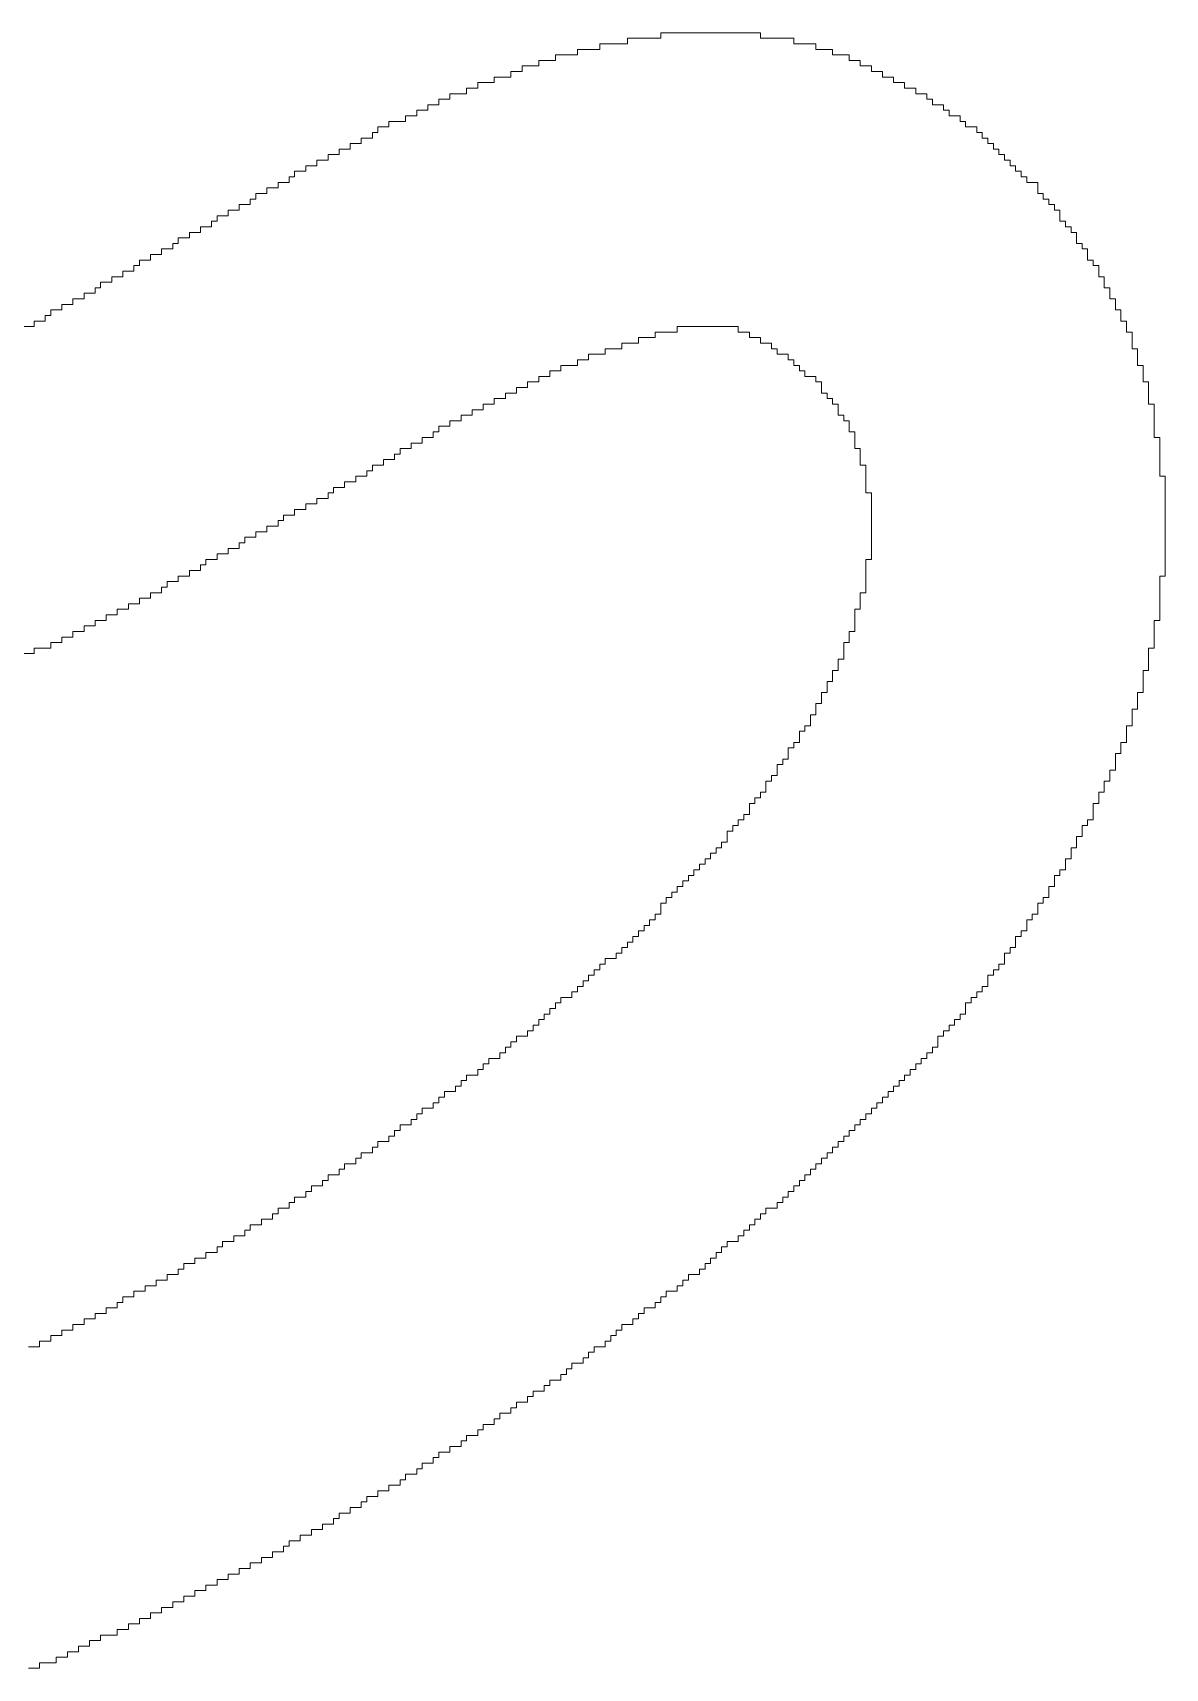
# Model space of a CAD drawing. Header units: inches. Extents: x 0.67 to 2.91, y 19.19 to 21.69.
# Drawn here: x 2.1164 to 2.2512, y 19.8605 to 20.0553 of the extents above; entities that cross this region are included whole.
import ezdxf

# ---------------------------------------------------------------- set-up
doc = ezdxf.new("R2010")
doc.units = ezdxf.units.IN
doc.header["$LTSCALE"] = 1.21
doc.header["$MEASUREMENT"] = 0
doc.layers.add('R2V', color=7, linetype='Continuous')

msp = doc.modelspace()

# ---------------------------------------------------------------- linework, layer by layer
at = {"layer": 'R2V', "color": 5, "lineweight": 5}
for points in [[(2.11519, 20.02026, 0), (2.11651, 20.02026, 0), (2.11651, 20.02092, 0), (2.11783, 20.02092, 0), (2.11783, 20.02158, 0), (2.11849, 20.02158, 0), (2.11849, 20.02224, 0), (2.11981, 20.02224, 0), (2.11981, 20.0229, 0), (2.12114, 20.0229, 0), (2.12114, 20.02356, 0), (2.12246, 20.02356, 0), (2.12246, 20.02422, 0), (2.12378, 20.02422, 0), (2.12378, 20.02488, 0), (2.12444, 20.02488, 0), (2.12444, 20.02554, 0), (2.12576, 20.02554, 0), (2.12576, 20.0262, 0), (2.12708, 20.0262, 0), (2.12708, 20.02686, 0), (2.1284, 20.02686, 0), (2.1284, 20.02752, 0), (2.12906, 20.02752, 0), (2.12906, 20.02818, 0), (2.13038, 20.02818, 0), (2.13038, 20.02884, 0), (2.1317, 20.02884, 0), (2.1317, 20.0295, 0), (2.13302, 20.0295, 0), (2.13302, 20.03016, 0), (2.13368, 20.03016, 0), (2.13368, 20.03082, 0), (2.135, 20.03082, 0), (2.135, 20.03148, 0), (2.13632, 20.03148, 0), (2.13632, 20.03214, 0), (2.13764, 20.03214, 0), (2.13764, 20.0328, 0), (2.1383, 20.0328, 0), (2.1383, 20.03346, 0), (2.13962, 20.03346, 0), (2.13962, 20.03412, 0), (2.14094, 20.03412, 0), (2.14094, 20.03478, 0), (2.14226, 20.03478, 0), (2.14226, 20.03544, 0), (2.14292, 20.03544, 0), (2.14292, 20.03611, 0), (2.14424, 20.03611, 0), (2.14424, 20.03677, 0), (2.14556, 20.03677, 0), (2.14556, 20.03743, 0), (2.14688, 20.03743, 0), (2.14688, 20.03809, 0), (2.14754, 20.03809, 0), (2.14754, 20.03875, 0), (2.14887, 20.03875, 0), (2.14887, 20.03941, 0), (2.15019, 20.03941, 0), (2.15019, 20.04007, 0), (2.15151, 20.04007, 0), (2.15151, 20.04073, 0), (2.15283, 20.04073, 0), (2.15283, 20.04139, 0), (2.15415, 20.04139, 0), (2.15415, 20.04205, 0), (2.15547, 20.04205, 0), (2.15547, 20.04271, 0), (2.15679, 20.04271, 0), (2.15679, 20.04337, 0), (2.15745, 20.04337, 0), (2.15745, 20.04403, 0), (2.15877, 20.04403, 0), (2.15877, 20.04469, 0), (2.16075, 20.04469, 0), (2.16075, 20.04535, 0), (2.16207, 20.04535, 0), (2.16207, 20.04601, 0), (2.16339, 20.04601, 0), (2.16339, 20.04667, 0), (2.16471, 20.04667, 0), (2.16471, 20.04733, 0), (2.16603, 20.04733, 0), (2.16603, 20.04799, 0), (2.16801, 20.04799, 0), (2.16801, 20.04865, 0), (2.16933, 20.04865, 0), (2.16933, 20.04931, 0), (2.17131, 20.04931, 0), (2.17131, 20.04997, 0), (2.17329, 20.04997, 0), (2.17329, 20.05063, 0), (2.17461, 20.05063, 0), (2.17461, 20.05129, 0), (2.1766, 20.05129, 0), (2.1766, 20.05195, 0), (2.17858, 20.05195, 0), (2.17858, 20.05261, 0), (2.18122, 20.05261, 0), (2.18122, 20.05327, 0), (2.18386, 20.05327, 0), (2.18386, 20.05393, 0), (2.18716, 20.05393, 0), (2.18716, 20.05459, 0), (2.19112, 20.05459, 0), (2.19112, 20.05525, 0), (2.203, 20.05525, 0), (2.203, 20.05459, 0), (2.20697, 20.05459, 0), (2.20697, 20.05393, 0), (2.20961, 20.05393, 0), (2.20961, 20.05327, 0), (2.21159, 20.05327, 0), (2.21159, 20.05261, 0), (2.21357, 20.05261, 0), (2.21357, 20.05195, 0), (2.21489, 20.05195, 0), (2.21489, 20.05129, 0), (2.21621, 20.05129, 0), (2.21621, 20.05063, 0), (2.21753, 20.05063, 0), (2.21753, 20.04997, 0), (2.21885, 20.04997, 0), (2.21885, 20.04931, 0), (2.22017, 20.04931, 0), (2.22017, 20.04865, 0), (2.22149, 20.04865, 0), (2.22149, 20.04799, 0), (2.22281, 20.04799, 0), (2.22281, 20.04733, 0), (2.22347, 20.04733, 0), (2.22347, 20.04667, 0), (2.22479, 20.04667, 0), (2.22479, 20.04601, 0), (2.22545, 20.04601, 0), (2.22545, 20.04535, 0), (2.22677, 20.04535, 0), (2.22677, 20.04469, 0), (2.22743, 20.04469, 0), (2.22743, 20.04403, 0), (2.22875, 20.04403, 0), (2.22875, 20.04337, 0), (2.22941, 20.04337, 0), (2.22941, 20.04271, 0), (2.23007, 20.04271, 0), (2.23007, 20.04205, 0), (2.23073, 20.04205, 0), (2.23073, 20.04139, 0), (2.23139, 20.04139, 0), (2.23139, 20.04073, 0), (2.23205, 20.04073, 0), (2.23205, 20.04007, 0), (2.23272, 20.04007, 0), (2.23272, 20.03941, 0), (2.23338, 20.03941, 0), (2.23338, 20.03875, 0), (2.23404, 20.03875, 0), (2.23404, 20.03809, 0), (2.2347, 20.03809, 0), (2.2347, 20.03743, 0), (2.23602, 20.03743, 0), (2.23602, 20.03611, 0), (2.23668, 20.03611, 0), (2.23668, 20.03544, 0), (2.23734, 20.03544, 0), (2.23734, 20.03478, 0), (2.238, 20.03478, 0), (2.238, 20.03412, 0), (2.23866, 20.03412, 0), (2.23866, 20.0328, 0), (2.23932, 20.0328, 0), (2.23932, 20.03214, 0), (2.23998, 20.03214, 0), (2.23998, 20.03148, 0), (2.24064, 20.03148, 0), (2.24064, 20.03016, 0), (2.2413, 20.03016, 0), (2.2413, 20.0295, 0), (2.24196, 20.0295, 0), (2.24196, 20.02818, 0), (2.24262, 20.02818, 0), (2.24262, 20.02752, 0), (2.24328, 20.02752, 0), (2.24328, 20.0262, 0), (2.24394, 20.0262, 0), (2.24394, 20.02488, 0), (2.2446, 20.02488, 0), (2.2446, 20.02356, 0), (2.24526, 20.02356, 0), (2.24526, 20.02224, 0), (2.24592, 20.02224, 0), (2.24592, 20.02092, 0), (2.24658, 20.02092, 0), (2.24658, 20.0196, 0), (2.24724, 20.0196, 0), (2.24724, 20.01762, 0), (2.2479, 20.01762, 0), (2.2479, 20.01564, 0), (2.24856, 20.01564, 0), (2.24856, 20.01366, 0), (2.24922, 20.01366, 0), (2.24922, 20.01102, 0), (2.24988, 20.01102, 0), (2.24988, 20.00705, 0), (2.25054, 20.00705, 0), (2.25054, 20.00243, 0), (2.2512, 20.00243, 0), (2.2512, 19.99055, 0), (2.25054, 19.99055, 0), (2.25054, 19.98527, 0), (2.24988, 19.98527, 0), (2.24988, 19.98197, 0), (2.24922, 19.98197, 0), (2.24922, 19.97932, 0), (2.24856, 19.97932, 0), (2.24856, 19.97668, 0), (2.2479, 19.97668, 0), (2.2479, 19.9747, 0), (2.24724, 19.9747, 0), (2.24724, 19.97272, 0), (2.24658, 19.97272, 0), (2.24658, 19.97074, 0), (2.24592, 19.97074, 0), (2.24592, 19.96942, 0), (2.24526, 19.96942, 0), (2.24526, 19.96744, 0), (2.2446, 19.96744, 0), (2.2446, 19.96612, 0), (2.24394, 19.96612, 0), (2.24394, 19.9648, 0), (2.24328, 19.9648, 0), (2.24328, 19.96348, 0), (2.24262, 19.96348, 0), (2.24262, 19.9615, 0), (2.24196, 19.9615, 0), (2.24196, 19.96084, 0), (2.2413, 19.96084, 0), (2.2413, 19.95952, 0), (2.24064, 19.95952, 0), (2.24064, 19.9582, 0), (2.23998, 19.9582, 0), (2.23998, 19.95688, 0), (2.23932, 19.95688, 0), (2.23932, 19.95556, 0), (2.23866, 19.95556, 0), (2.23866, 19.9549, 0), (2.238, 19.9549, 0), (2.238, 19.95358, 0), (2.23734, 19.95358, 0), (2.23734, 19.95226, 0), (2.23668, 19.95226, 0), (2.23668, 19.95159, 0), (2.23602, 19.95159, 0), (2.23602, 19.95027, 0), (2.23536, 19.95027, 0), (2.23536, 19.94961, 0), (2.2347, 19.94961, 0), (2.2347, 19.94829, 0), (2.23404, 19.94829, 0), (2.23404, 19.94763, 0), (2.23338, 19.94763, 0), (2.23338, 19.94631, 0), (2.23272, 19.94631, 0), (2.23272, 19.94565, 0), (2.23205, 19.94565, 0), (2.23205, 19.94433, 0), (2.23139, 19.94433, 0), (2.23139, 19.94367, 0), (2.23073, 19.94367, 0), (2.23073, 19.94301, 0), (2.23007, 19.94301, 0), (2.23007, 19.94169, 0), (2.22941, 19.94169, 0), (2.22941, 19.94103, 0), (2.22875, 19.94103, 0), (2.22875, 19.94037, 0), (2.22809, 19.94037, 0), (2.22809, 19.93971, 0), (2.22743, 19.93971, 0), (2.22743, 19.93839, 0), (2.22677, 19.93839, 0), (2.22677, 19.93773, 0), (2.22611, 19.93773, 0), (2.22611, 19.93707, 0), (2.22545, 19.93707, 0), (2.22545, 19.93641, 0), (2.22479, 19.93641, 0), (2.22479, 19.93575, 0), (2.22413, 19.93575, 0), (2.22413, 19.93443, 0), (2.22347, 19.93443, 0), (2.22347, 19.93377, 0), (2.22281, 19.93377, 0), (2.22281, 19.93311, 0), (2.22215, 19.93311, 0), (2.22215, 19.93245, 0), (2.22149, 19.93245, 0), (2.22149, 19.93179, 0), (2.22083, 19.93179, 0), (2.22083, 19.93113, 0), (2.22017, 19.93113, 0), (2.22017, 19.93047, 0), (2.21951, 19.93047, 0), (2.21951, 19.92981, 0), (2.21885, 19.92981, 0), (2.21885, 19.92915, 0), (2.21819, 19.92915, 0), (2.21819, 19.92849, 0), (2.21753, 19.92849, 0), (2.21753, 19.92783, 0), (2.21687, 19.92783, 0), (2.21687, 19.92717, 0), (2.21621, 19.92717, 0), (2.21621, 19.92651, 0), (2.21555, 19.92651, 0), (2.21555, 19.92585, 0), (2.21489, 19.92585, 0), (2.21489, 19.92519, 0), (2.21423, 19.92519, 0), (2.21423, 19.92453, 0), (2.21357, 19.92453, 0), (2.21357, 19.92386, 0), (2.21291, 19.92386, 0), (2.21291, 19.9232, 0), (2.21225, 19.9232, 0), (2.21225, 19.92254, 0), (2.21159, 19.92254, 0), (2.21159, 19.92188, 0), (2.21093, 19.92188, 0), (2.21093, 19.92122, 0), (2.21027, 19.92122, 0), (2.21027, 19.92056, 0), (2.20961, 19.92056, 0), (2.20961, 19.9199, 0), (2.20895, 19.9199, 0), (2.20895, 19.91924, 0), (2.20829, 19.91924, 0), (2.20829, 19.91858, 0), (2.20763, 19.91858, 0), (2.20763, 19.91792, 0), (2.20697, 19.91792, 0), (2.20697, 19.91726, 0), (2.20631, 19.91726, 0), (2.20631, 19.9166, 0), (2.20565, 19.9166, 0), (2.20565, 19.91594, 0), (2.20499, 19.91594, 0), (2.20499, 19.91528, 0), (2.20366, 19.91528, 0), (2.20366, 19.91462, 0), (2.203, 19.91462, 0), (2.203, 19.91396, 0), (2.20234, 19.91396, 0), (2.20234, 19.9133, 0), (2.20168, 19.9133, 0), (2.20168, 19.91264, 0), (2.20102, 19.91264, 0), (2.20102, 19.91198, 0), (2.20036, 19.91198, 0), (2.20036, 19.91132, 0), (2.19904, 19.91132, 0), (2.19904, 19.91066, 0), (2.19838, 19.91066, 0), (2.19838, 19.91, 0), (2.19772, 19.91, 0), (2.19772, 19.90934, 0), (2.19706, 19.90934, 0), (2.19706, 19.90868, 0), (2.1964, 19.90868, 0), (2.1964, 19.90802, 0), (2.19574, 19.90802, 0), (2.19574, 19.90736, 0), (2.19442, 19.90736, 0), (2.19442, 19.9067, 0), (2.19376, 19.9067, 0), (2.19376, 19.90604, 0), (2.1931, 19.90604, 0), (2.1931, 19.90538, 0), (2.19178, 19.90538, 0), (2.19178, 19.90472, 0), (2.19112, 19.90472, 0), (2.19112, 19.90406, 0), (2.19046, 19.90406, 0), (2.19046, 19.9034, 0), (2.18914, 19.9034, 0), (2.18914, 19.90274, 0), (2.18848, 19.90274, 0), (2.18848, 19.90208, 0), (2.18782, 19.90208, 0), (2.18782, 19.90142, 0), (2.1865, 19.90142, 0), (2.1865, 19.90076, 0), (2.18584, 19.90076, 0), (2.18584, 19.9001, 0), (2.18518, 19.9001, 0), (2.18518, 19.89944, 0), (2.18452, 19.89944, 0), (2.18452, 19.89878, 0), (2.1832, 19.89878, 0), (2.1832, 19.89812, 0), (2.18254, 19.89812, 0), (2.18254, 19.89746, 0), (2.18188, 19.89746, 0), (2.18188, 19.8968, 0), (2.18056, 19.8968, 0), (2.18056, 19.89614, 0), (2.1799, 19.89614, 0), (2.1799, 19.89547, 0), (2.17924, 19.89547, 0), (2.17924, 19.89481, 0), (2.17792, 19.89481, 0), (2.17792, 19.89415, 0), (2.17726, 19.89415, 0), (2.17726, 19.89349, 0), (2.17593, 19.89349, 0), (2.17593, 19.89283, 0), (2.17527, 19.89283, 0), (2.17527, 19.89217, 0), (2.17395, 19.89217, 0), (2.17395, 19.89151, 0), (2.17329, 19.89151, 0), (2.17329, 19.89085, 0), (2.17197, 19.89085, 0), (2.17197, 19.89019, 0), (2.17131, 19.89019, 0), (2.17131, 19.88953, 0), (2.16999, 19.88953, 0), (2.16999, 19.88887, 0), (2.16933, 19.88887, 0), (2.16933, 19.88821, 0), (2.16801, 19.88821, 0), (2.16801, 19.88755, 0), (2.16735, 19.88755, 0), (2.16735, 19.88689, 0), (2.16603, 19.88689, 0), (2.16603, 19.88623, 0), (2.16471, 19.88623, 0), (2.16471, 19.88557, 0), (2.16405, 19.88557, 0), (2.16405, 19.88491, 0), (2.16273, 19.88491, 0), (2.16273, 19.88425, 0), (2.16207, 19.88425, 0), (2.16207, 19.88359, 0), (2.16075, 19.88359, 0), (2.16075, 19.88293, 0), (2.16009, 19.88293, 0), (2.16009, 19.88227, 0), (2.15877, 19.88227, 0), (2.15877, 19.88161, 0), (2.15745, 19.88161, 0), (2.15745, 19.88095, 0), (2.15613, 19.88095, 0), (2.15613, 19.88029, 0), (2.15547, 19.88029, 0), (2.15547, 19.87963, 0), (2.15415, 19.87963, 0), (2.15415, 19.87897, 0), (2.15283, 19.87897, 0), (2.15283, 19.87831, 0), (2.15217, 19.87831, 0), (2.15217, 19.87765, 0), (2.15085, 19.87765, 0), (2.15085, 19.87699, 0), (2.14953, 19.87699, 0), (2.14953, 19.87633, 0), (2.1482, 19.87633, 0), (2.1482, 19.87567, 0), (2.14688, 19.87567, 0), (2.14688, 19.87501, 0), (2.14622, 19.87501, 0), (2.14622, 19.87435, 0), (2.1449, 19.87435, 0), (2.1449, 19.87369, 0), (2.14358, 19.87369, 0), (2.14358, 19.87303, 0), (2.14226, 19.87303, 0), (2.14226, 19.87237, 0), (2.14094, 19.87237, 0), (2.14094, 19.87171, 0), (2.13962, 19.87171, 0), (2.13962, 19.87105, 0), (2.1383, 19.87105, 0), (2.1383, 19.87039, 0), (2.13698, 19.87039, 0), (2.13698, 19.86973, 0), (2.13566, 19.86973, 0), (2.13566, 19.86907, 0), (2.13434, 19.86907, 0), (2.13434, 19.86841, 0), (2.13302, 19.86841, 0), (2.13302, 19.86774, 0), (2.1317, 19.86774, 0), (2.1317, 19.86708, 0), (2.13038, 19.86708, 0), (2.13038, 19.86642, 0), (2.12906, 19.86642, 0), (2.12906, 19.86576, 0), (2.12774, 19.86576, 0), (2.12774, 19.8651, 0), (2.12642, 19.8651, 0), (2.12642, 19.86444, 0), (2.12444, 19.86444, 0), (2.12444, 19.86378, 0), (2.12312, 19.86378, 0), (2.12312, 19.86312, 0), (2.1218, 19.86312, 0), (2.1218, 19.86246, 0), (2.12048, 19.86246, 0), (2.12048, 19.8618, 0), (2.11915, 19.8618, 0), (2.11915, 19.86114, 0), (2.11717, 19.86114, 0), (2.11717, 19.86048, 0), (2.11585, 19.86048, 0)], [(2.11585, 19.89878, 0), (2.11717, 19.89878, 0), (2.11717, 19.89944, 0), (2.11849, 19.89944, 0), (2.11849, 19.9001, 0), (2.11981, 19.9001, 0), (2.11981, 19.90076, 0), (2.12114, 19.90076, 0), (2.12114, 19.90142, 0), (2.12246, 19.90142, 0), (2.12246, 19.90208, 0), (2.12378, 19.90208, 0), (2.12378, 19.90274, 0), (2.1251, 19.90274, 0), (2.1251, 19.9034, 0), (2.12642, 19.9034, 0), (2.12642, 19.90406, 0), (2.12708, 19.90406, 0), (2.12708, 19.90472, 0), (2.1284, 19.90472, 0), (2.1284, 19.90538, 0), (2.12972, 19.90538, 0), (2.12972, 19.90604, 0), (2.13104, 19.90604, 0), (2.13104, 19.9067, 0), (2.13236, 19.9067, 0), (2.13236, 19.90736, 0), (2.13368, 19.90736, 0), (2.13368, 19.90802, 0), (2.13434, 19.90802, 0), (2.13434, 19.90868, 0), (2.13566, 19.90868, 0), (2.13566, 19.90934, 0), (2.13698, 19.90934, 0), (2.13698, 19.91, 0), (2.1383, 19.91, 0), (2.1383, 19.91066, 0), (2.13896, 19.91066, 0), (2.13896, 19.91132, 0), (2.14028, 19.91132, 0), (2.14028, 19.91198, 0), (2.1416, 19.91198, 0), (2.1416, 19.91264, 0), (2.14226, 19.91264, 0), (2.14226, 19.9133, 0), (2.14358, 19.9133, 0), (2.14358, 19.91396, 0), (2.1449, 19.91396, 0), (2.1449, 19.91462, 0), (2.14556, 19.91462, 0), (2.14556, 19.91528, 0), (2.14688, 19.91528, 0), (2.14688, 19.91594, 0), (2.14754, 19.91594, 0), (2.14754, 19.9166, 0), (2.14887, 19.9166, 0), (2.14887, 19.91726, 0), (2.14953, 19.91726, 0), (2.14953, 19.91792, 0), (2.15085, 19.91792, 0), (2.15085, 19.91858, 0), (2.15151, 19.91858, 0), (2.15151, 19.91924, 0), (2.15283, 19.91924, 0), (2.15283, 19.9199, 0), (2.15349, 19.9199, 0), (2.15349, 19.92056, 0), (2.15481, 19.92056, 0), (2.15481, 19.92122, 0), (2.15547, 19.92122, 0), (2.15547, 19.92188, 0), (2.15679, 19.92188, 0), (2.15679, 19.92254, 0), (2.15745, 19.92254, 0), (2.15745, 19.9232, 0), (2.15877, 19.9232, 0), (2.15877, 19.92386, 0), (2.15943, 19.92386, 0), (2.15943, 19.92453, 0), (2.16009, 19.92453, 0), (2.16009, 19.92519, 0), (2.16141, 19.92519, 0), (2.16141, 19.92585, 0), (2.16207, 19.92585, 0), (2.16207, 19.92651, 0), (2.16273, 19.92651, 0), (2.16273, 19.92717, 0), (2.16405, 19.92717, 0), (2.16405, 19.92783, 0), (2.16471, 19.92783, 0), (2.16471, 19.92849, 0), (2.16537, 19.92849, 0), (2.16537, 19.92915, 0), (2.16669, 19.92915, 0), (2.16669, 19.92981, 0), (2.16735, 19.92981, 0), (2.16735, 19.93047, 0), (2.16801, 19.93047, 0), (2.16801, 19.93113, 0), (2.16933, 19.93113, 0), (2.16933, 19.93179, 0), (2.16999, 19.93179, 0), (2.16999, 19.93245, 0), (2.17065, 19.93245, 0), (2.17065, 19.93311, 0), (2.17197, 19.93311, 0), (2.17197, 19.93377, 0), (2.17263, 19.93377, 0), (2.17263, 19.93443, 0), (2.17329, 19.93443, 0), (2.17329, 19.93509, 0), (2.17395, 19.93509, 0), (2.17395, 19.93575, 0), (2.17527, 19.93575, 0), (2.17527, 19.93641, 0), (2.17593, 19.93641, 0), (2.17593, 19.93707, 0), (2.1766, 19.93707, 0), (2.1766, 19.93773, 0), (2.17726, 19.93773, 0), (2.17726, 19.93839, 0), (2.17792, 19.93839, 0), (2.17792, 19.93905, 0), (2.17858, 19.93905, 0), (2.17858, 19.93971, 0), (2.17924, 19.93971, 0), (2.17924, 19.94037, 0), (2.18056, 19.94037, 0), (2.18056, 19.94103, 0), (2.18122, 19.94103, 0), (2.18122, 19.94169, 0), (2.18188, 19.94169, 0), (2.18188, 19.94235, 0), (2.18254, 19.94235, 0), (2.18254, 19.94301, 0), (2.1832, 19.94301, 0), (2.1832, 19.94367, 0), (2.18386, 19.94367, 0), (2.18386, 19.94433, 0), (2.18452, 19.94433, 0), (2.18452, 19.94499, 0), (2.18584, 19.94499, 0), (2.18584, 19.94565, 0), (2.1865, 19.94565, 0), (2.1865, 19.94631, 0), (2.18716, 19.94631, 0), (2.18716, 19.94697, 0), (2.18782, 19.94697, 0), (2.18782, 19.94763, 0), (2.18848, 19.94763, 0), (2.18848, 19.94829, 0), (2.18914, 19.94829, 0), (2.18914, 19.94895, 0), (2.1898, 19.94895, 0), (2.1898, 19.94961, 0), (2.19046, 19.94961, 0), (2.19046, 19.95027, 0), (2.19112, 19.95027, 0), (2.19112, 19.95159, 0), (2.19178, 19.95159, 0), (2.19178, 19.95226, 0), (2.19244, 19.95226, 0), (2.19244, 19.95292, 0), (2.1931, 19.95292, 0), (2.1931, 19.95358, 0), (2.19376, 19.95358, 0), (2.19376, 19.95424, 0), (2.19442, 19.95424, 0), (2.19442, 19.9549, 0), (2.19508, 19.9549, 0), (2.19508, 19.95556, 0), (2.19574, 19.95556, 0), (2.19574, 19.95622, 0), (2.1964, 19.95622, 0), (2.1964, 19.95688, 0), (2.19706, 19.95688, 0), (2.19706, 19.95754, 0), (2.19772, 19.95754, 0), (2.19772, 19.9582, 0), (2.19838, 19.9582, 0), (2.19838, 19.95886, 0), (2.19904, 19.95886, 0), (2.19904, 19.96018, 0), (2.1997, 19.96018, 0), (2.1997, 19.96084, 0), (2.20036, 19.96084, 0), (2.20036, 19.9615, 0), (2.20102, 19.9615, 0), (2.20102, 19.96216, 0), (2.20168, 19.96216, 0), (2.20168, 19.96348, 0), (2.20234, 19.96348, 0), (2.20234, 19.96414, 0), (2.203, 19.96414, 0), (2.203, 19.9648, 0), (2.20366, 19.9648, 0), (2.20366, 19.96612, 0), (2.20433, 19.96612, 0), (2.20433, 19.96678, 0), (2.20499, 19.96678, 0), (2.20499, 19.9681, 0), (2.20565, 19.9681, 0), (2.20565, 19.96876, 0), (2.20631, 19.96876, 0), (2.20631, 19.97008, 0), (2.20697, 19.97008, 0), (2.20697, 19.97074, 0), (2.20763, 19.97074, 0), (2.20763, 19.97206, 0), (2.20829, 19.97206, 0), (2.20829, 19.97272, 0), (2.20895, 19.97272, 0), (2.20895, 19.97404, 0), (2.20961, 19.97404, 0), (2.20961, 19.97536, 0), (2.21027, 19.97536, 0), (2.21027, 19.97668, 0), (2.21093, 19.97668, 0), (2.21093, 19.978, 0), (2.21159, 19.978, 0), (2.21159, 19.97932, 0), (2.21225, 19.97932, 0), (2.21225, 19.98065, 0), (2.21291, 19.98065, 0), (2.21291, 19.98263, 0), (2.21357, 19.98263, 0), (2.21357, 19.98395, 0), (2.21423, 19.98395, 0), (2.21423, 19.98659, 0), (2.21489, 19.98659, 0), (2.21489, 19.98857, 0), (2.21555, 19.98857, 0), (2.21555, 19.99253, 0), (2.21621, 19.99253, 0), (2.21621, 20.00045, 0), (2.21555, 20.00045, 0), (2.21555, 20.00375, 0), (2.21489, 20.00375, 0), (2.21489, 20.00573, 0), (2.21423, 20.00573, 0), (2.21423, 20.00771, 0), (2.21357, 20.00771, 0), (2.21357, 20.00904, 0), (2.21291, 20.00904, 0), (2.21291, 20.0097, 0), (2.21225, 20.0097, 0), (2.21225, 20.01102, 0), (2.21159, 20.01102, 0), (2.21159, 20.01168, 0), (2.21093, 20.01168, 0), (2.21093, 20.01234, 0), (2.21027, 20.01234, 0), (2.21027, 20.01366, 0), (2.20961, 20.01366, 0), (2.20961, 20.01432, 0), (2.20829, 20.01432, 0), (2.20829, 20.01498, 0), (2.20763, 20.01498, 0), (2.20763, 20.01564, 0), (2.20697, 20.01564, 0), (2.20697, 20.0163, 0), (2.20631, 20.0163, 0), (2.20631, 20.01696, 0), (2.20499, 20.01696, 0), (2.20499, 20.01762, 0), (2.20433, 20.01762, 0), (2.20433, 20.01828, 0), (2.203, 20.01828, 0), (2.203, 20.01894, 0), (2.20168, 20.01894, 0), (2.20168, 20.0196, 0), (2.20036, 20.0196, 0), (2.20036, 20.02026, 0), (2.1931, 20.02026, 0), (2.1931, 20.0196, 0), (2.19046, 20.0196, 0), (2.19046, 20.01894, 0), (2.18848, 20.01894, 0), (2.18848, 20.01828, 0), (2.1865, 20.01828, 0), (2.1865, 20.01762, 0), (2.18452, 20.01762, 0), (2.18452, 20.01696, 0), (2.18254, 20.01696, 0), (2.18254, 20.0163, 0), (2.18122, 20.0163, 0), (2.18122, 20.01564, 0), (2.17924, 20.01564, 0), (2.17924, 20.01498, 0), (2.17792, 20.01498, 0), (2.17792, 20.01432, 0), (2.1766, 20.01432, 0), (2.1766, 20.01366, 0), (2.17527, 20.01366, 0), (2.17527, 20.013, 0), (2.17395, 20.013, 0), (2.17395, 20.01234, 0), (2.17263, 20.01234, 0), (2.17263, 20.01168, 0), (2.17131, 20.01168, 0), (2.17131, 20.01102, 0), (2.16999, 20.01102, 0), (2.16999, 20.01036, 0), (2.16867, 20.01036, 0), (2.16867, 20.0097, 0), (2.16735, 20.0097, 0), (2.16735, 20.00904, 0), (2.16603, 20.00904, 0), (2.16603, 20.00838, 0), (2.16471, 20.00838, 0), (2.16471, 20.00771, 0), (2.16405, 20.00771, 0), (2.16405, 20.00705, 0), (2.16273, 20.00705, 0), (2.16273, 20.00639, 0), (2.16141, 20.00639, 0), (2.16141, 20.00573, 0), (2.16009, 20.00573, 0), (2.16009, 20.00507, 0), (2.15943, 20.00507, 0), (2.15943, 20.00441, 0), (2.15811, 20.00441, 0), (2.15811, 20.00375, 0), (2.15679, 20.00375, 0), (2.15679, 20.00309, 0), (2.15613, 20.00309, 0), (2.15613, 20.00243, 0), (2.15481, 20.00243, 0), (2.15481, 20.00177, 0), (2.15349, 20.00177, 0), (2.15349, 20.00111, 0), (2.15217, 20.00111, 0), (2.15217, 20.00045, 0), (2.15151, 20.00045, 0), (2.15151, 19.99979, 0), (2.15019, 19.99979, 0), (2.15019, 19.99913, 0), (2.14887, 19.99913, 0), (2.14887, 19.99847, 0), (2.14754, 19.99847, 0), (2.14754, 19.99781, 0), (2.14622, 19.99781, 0), (2.14622, 19.99715, 0), (2.14556, 19.99715, 0), (2.14556, 19.99649, 0), (2.14424, 19.99649, 0), (2.14424, 19.99583, 0), (2.14292, 19.99583, 0), (2.14292, 19.99517, 0), (2.1416, 19.99517, 0), (2.1416, 19.99451, 0), (2.14094, 19.99451, 0), (2.14094, 19.99385, 0), (2.13962, 19.99385, 0), (2.13962, 19.99319, 0), (2.1383, 19.99319, 0), (2.1383, 19.99253, 0), (2.13698, 19.99253, 0), (2.13698, 19.99187, 0), (2.13632, 19.99187, 0), (2.13632, 19.99121, 0), (2.135, 19.99121, 0), (2.135, 19.99055, 0), (2.13368, 19.99055, 0), (2.13368, 19.98989, 0), (2.13236, 19.98989, 0), (2.13236, 19.98923, 0), (2.1317, 19.98923, 0), (2.1317, 19.98857, 0), (2.13038, 19.98857, 0), (2.13038, 19.98791, 0), (2.12906, 19.98791, 0), (2.12906, 19.98725, 0), (2.12774, 19.98725, 0), (2.12774, 19.98659, 0), (2.12642, 19.98659, 0), (2.12642, 19.98593, 0), (2.1251, 19.98593, 0), (2.1251, 19.98527, 0), (2.12378, 19.98527, 0), (2.12378, 19.98461, 0), (2.12246, 19.98461, 0), (2.12246, 19.98395, 0), (2.12114, 19.98395, 0), (2.12114, 19.98329, 0), (2.11981, 19.98329, 0), (2.11981, 19.98263, 0), (2.11849, 19.98263, 0), (2.11849, 19.98197, 0), (2.11651, 19.98197, 0), (2.11651, 19.98131, 0), (2.11519, 19.98131, 0)]]:
    msp.add_polyline3d(points, dxfattribs=at)

doc.saveas('drawing.dxf')
